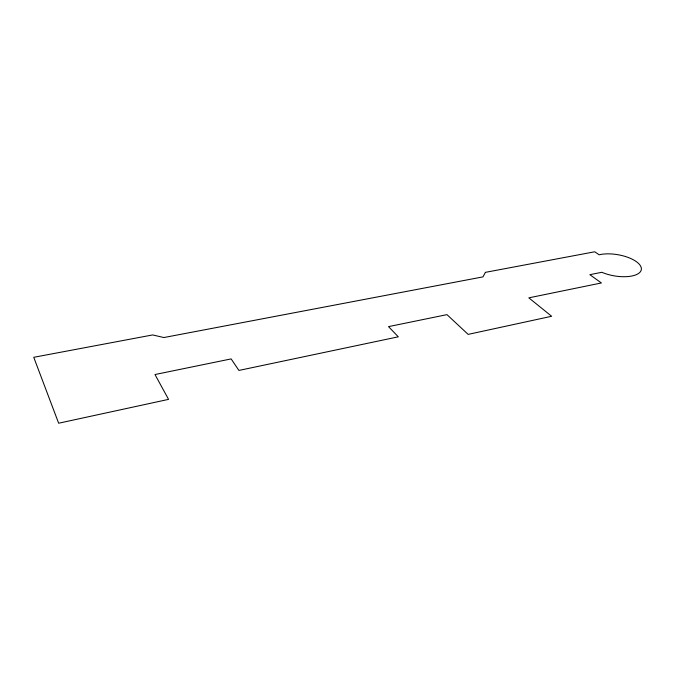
<?xml version="1.0" encoding="UTF-8"?>
<svg xmlns="http://www.w3.org/2000/svg" width="675" height="675" viewBox="0 0 675 675"><rect width="100%" height="100%" fill="white"/><g stroke="black" fill="none" stroke-linecap="round" stroke-linejoin="round"><path stroke-width="1.01" d="M485.418 272.346L482.979 276.877L163.865 337.542L152.668 334.935L33.75 357.303L58.649 423.217L168.564 399.372L154.98 374.532L231.145 358.906L238.916 370.432L398.301 336.817L388.522 326.624L446.968 314.634L468.146 334.387L551.652 316.271L528.829 297.844L601.4 282.96L589.857 274.683L601.838 272.287A25.667 10.732 9.8 0 0 635.799 274.877A25.667 10.732 9.8 0 0 633.487 259.867A25.667 10.732 9.8 0 0 599.138 254.796L594.742 251.783L485.418 272.346"/></g></svg>
